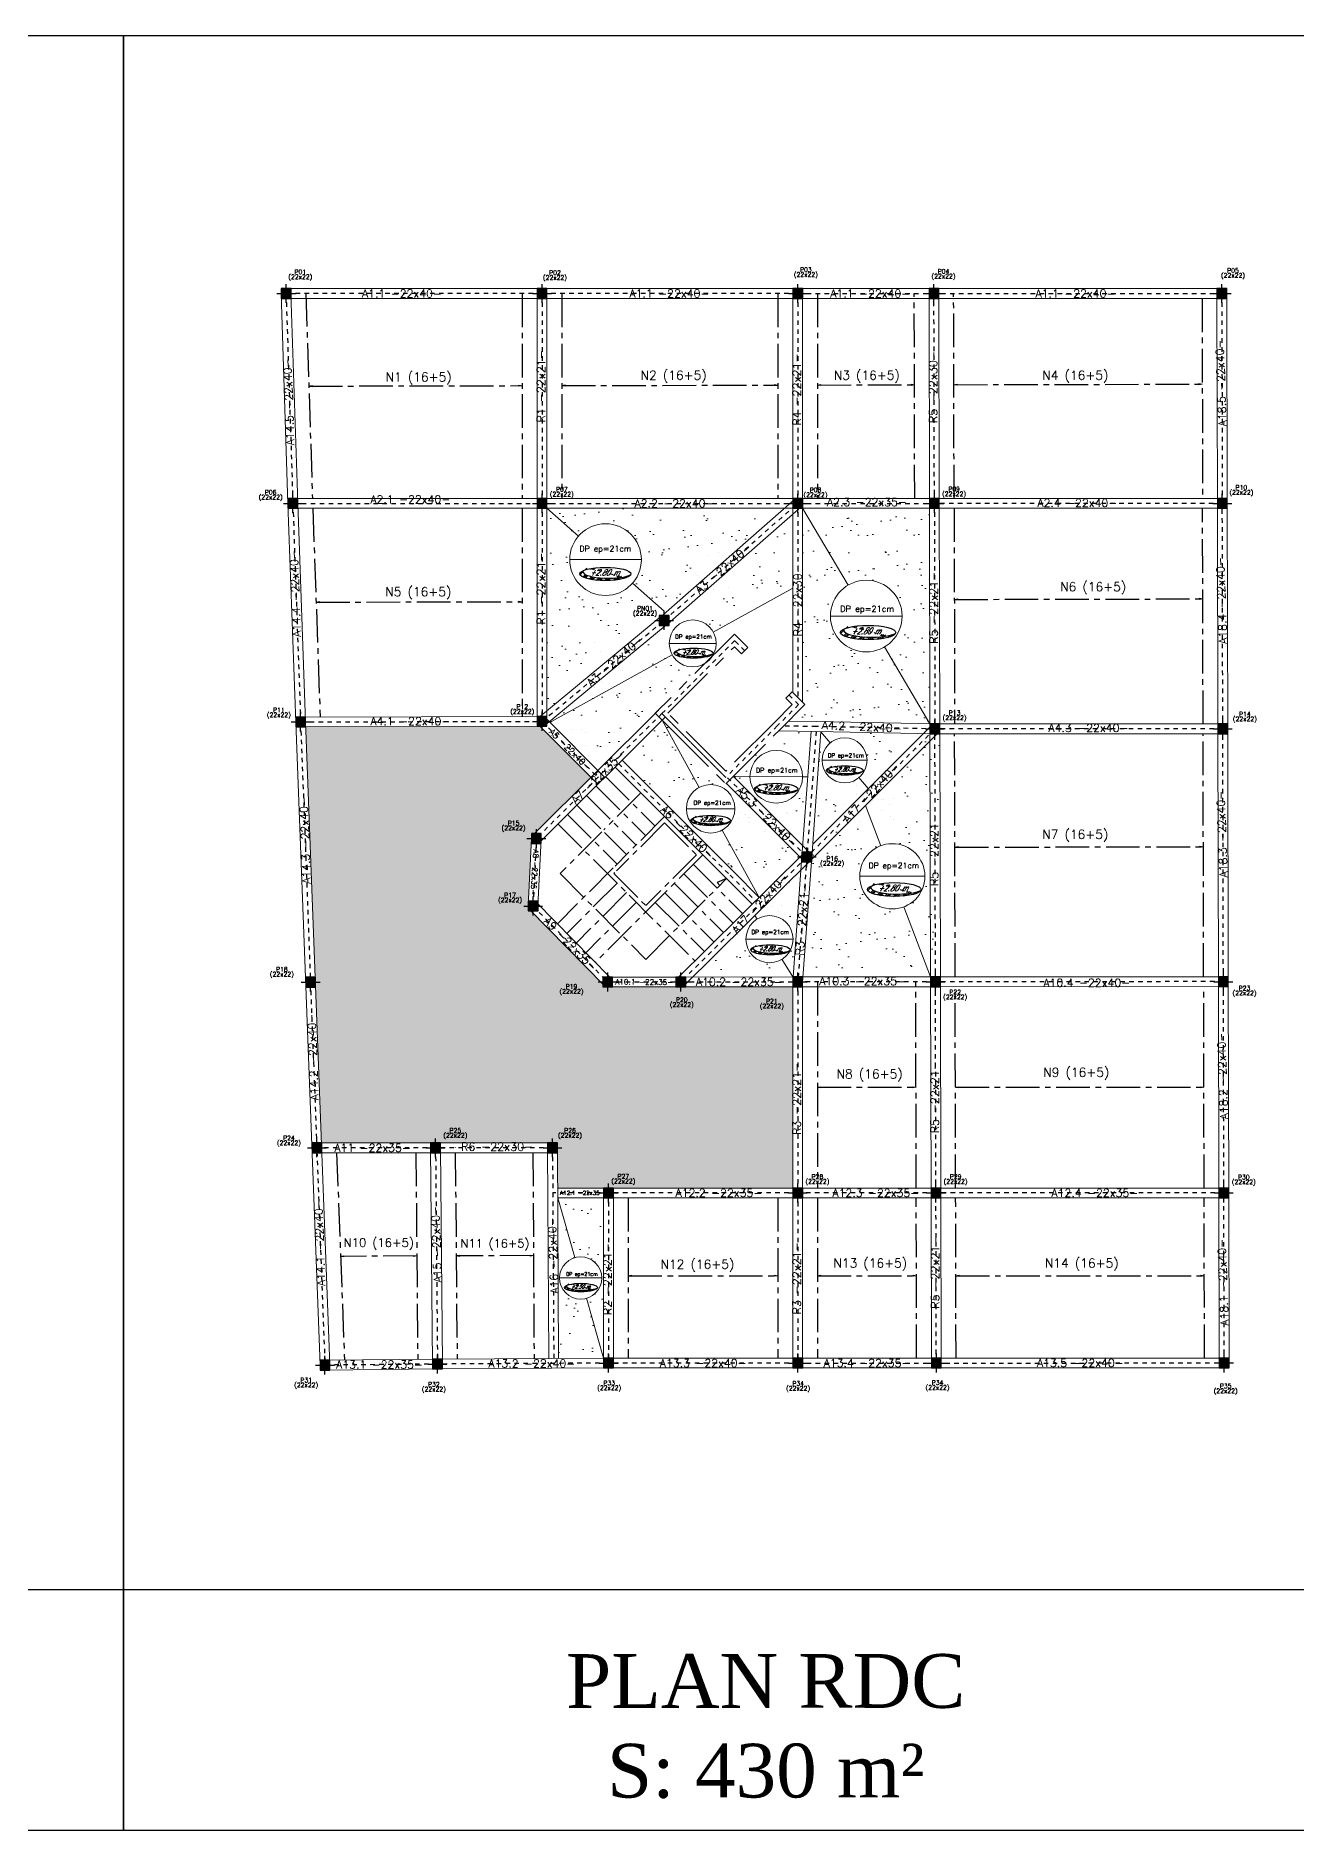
# Model space of a CAD drawing. Header units: millimetres. Extents: x 2068 to 2249, y 1667 to 1707.
# Drawn here: x 2096.55 to 2124.68, y 1667.4 to 1707.44 of the extents above; entities that cross this region are included whole.
import ezdxf
from ezdxf.enums import TextEntityAlignment as Align

# ---------------------------------------------------------------- set-up
doc = ezdxf.new("R2010")
doc.units = ezdxf.units.MM
for name, pattern in [('CENTER', [2, 1.25, -0.25, 0.25, -0.25]), ('CENTER2', [1.125, 0.75, -0.125, 0.125, -0.125]), ('CONTINU', [0])]:
    doc.linetypes.add(name, pattern=pattern)
for name, color, linetype in [('AXE', 1, 'CENTER'), ('Dalle Nervuree', 120, 'CONTINU'), ('Escalierr', 30, 'Continuous'), ('Poteaux', 7, 'Continuous'), ('texte poteau', 7, 'Continuous'), ('texte poutre', 7, 'Continuous'), ('Voiles', 6, 'CENTER')]:
    doc.layers.add(name, color=color, linetype=linetype)
for name, color, linetype, lineweight in [('dalle pleine', 170, 'Continuous', 20), ('Poutre', 50, 'Continuous', 20), ('Raidesseur', 3, 'Continuous', 20)]:
    doc.layers.add(name, color=color, linetype=linetype, lineweight=lineweight)
doc.styles.add('ROMANS', font='romans.shx', dxfattribs={"width": 0.65})
doc.styles.get("Standard").update_dxf_attribs({"font": 'arial.ttf'})
doc.styles.add('STYLE2', font='romanc.shx')
pattern_1 = [(37.5, (2063.4201, 1706.33234), (-0.0251973, 0.7707295), [0, -0.608, 0, -0.68, 0, -0.65]), (7.5, (2063.4201, 1706.3323), (0.70791, 1.128858), [0, -0.328, 0, -0.548, 0, -0.21]), (327.5, (2062.9281, 1706.33234), (1.245657, 0.0022636), [0, -0.2, 0, -0.72, 0, -0.94]), (317.5, (2062.9281, 1706.3323), (1.20245, 0.35107), [0, -0.1, 0, -0.472, 0, -0.54])]

# ---------------------------------------------------------------- blocks, each defined once
blk = doc.blocks.new('22x22')
at = {"layer": 'AXE', "linetype": 'Continuous', "true_color": 0x293189}
h = blk.add_hatch(color=177, dxfattribs=at)
h.dxf.hatch_style = 1
h.paths.add_polyline_path([(3053.938, 1761.828), (3053.828, 1761.828), (3053.828, 1761.718), (3053.938, 1761.718)])
h.paths.add_polyline_path([(3053.828, 1761.828), (3053.718, 1761.828), (3053.718, 1761.718), (3053.728, 1761.718), (3053.828, 1761.718), (3053.828, 1761.718)])
h.paths.add_polyline_path([(3053.828, 1761.718), (3053.728, 1761.718), (3053.718, 1761.718), (3053.718, 1761.608), (3053.828, 1761.608), (3053.828, 1761.618)])
h.paths.add_polyline_path([(3053.938, 1761.718), (3053.828, 1761.718), (3053.828, 1761.718), (3053.828, 1761.618), (3053.828, 1761.608), (3053.938, 1761.608)])
at = {"layer": 'Poteaux', "linetype": 'Continuous'}
for p, q in [((3053.618, 1761.718), (3053.728, 1761.718)), ((3053.728, 1761.718), (3053.828, 1761.718)), ((3053.828, 1761.828), (3053.828, 1761.928)), ((3053.828, 1761.718), (3053.828, 1761.828)), ((3053.828, 1761.718), (3053.938, 1761.718)), ((3053.828, 1761.618), (3053.828, 1761.718)), ((3053.828, 1761.508), (3053.828, 1761.618)), ((3053.938, 1761.718), (3054.038, 1761.718))]:
    blk.add_line(p, q, dxfattribs=at)
at = {"layer": 'Poteaux'}
blk.add_lwpolyline([(3053.938, 1761.608), (3053.938, 1761.828), (3053.718, 1761.828), (3053.718, 1761.608), (3053.938, 1761.608)], close=True, dxfattribs=at)
blk = doc.blocks.new('_ClosedBlank')
at = {"color": 0, "linetype": 'ByBlock', "lineweight": -2}
for p, q in [((-1, 0.17), (0, 0)), ((-1, 0.17), (-1, -0.17)), ((0, 0), (-1, -0.17))]:
    blk.add_line(p, q, dxfattribs=at)

msp = doc.modelspace()

# ---------------------------------------------------------------- hatches: boundary and pattern name
at = {"layer": 'dalle pleine', "linetype": 'Continuous'}
h = msp.add_hatch(dxfattribs=at)
h.set_pattern_fill('AR-SAND', scale=0.4)
h.set_pattern_definition(pattern_1)
h.paths.add_polyline_path([(2113.26, 1696.897), (2107.955, 1696.897), (2108.661, 1696.278, -0.692128), (2110.062, 1695.751, -0.181944), (2109.864, 1695.223), (2110.57, 1694.604), (2110.57, 1694.54)])
h.paths.add_polyline_path([(2110.46, 1694.446), (2110.46, 1694.504), (2110.528, 1694.504), (2110.57, 1694.54), (2110.57, 1694.604), (2109.864, 1695.223, -0.692128), (2108.462, 1695.751, -0.181944), (2108.661, 1696.278), (2107.955, 1696.897), (2107.955, 1692.375)])
h = msp.add_hatch(dxfattribs=at)
h.set_pattern_fill('AR-SAND', scale=0.4)
h.set_pattern_definition(pattern_1)
h.paths.add_polyline_path([(2110.68, 1694.344), (2110.68, 1694.284), (2110.609, 1694.284), (2108.018, 1692.142), (2108.055, 1692.142), (2110.749, 1693.628, -0.126718), (2110.683, 1693.881, -0.775068), (2111.667, 1694.134), (2113.442, 1695.114), (2113.442, 1696.764)])
h.paths.add_polyline_path([(2108.858, 1692.77), (2110.255, 1693.995), (2110.079, 1694.196), (2108.681, 1692.972)], flags=24)
h = msp.add_hatch(dxfattribs=at)
h.set_pattern_fill('AR-SAND', scale=0.4)
h.set_pattern_definition(pattern_1)
h.paths.add_polyline_path([(2113.662, 1696.897), (2114.676, 1695.18, -0.580692), (2115.883, 1694.492, -0.265269), (2115.49, 1693.803), (2116.504, 1692.086), (2116.494, 1696.897), (2116.493, 1696.897)])
h.paths.add_polyline_path([(2114.283, 1694.492, -0.265269), (2114.676, 1695.18), (2113.662, 1696.897), (2113.662, 1692.569), (2113.713, 1692.517), (2113.343, 1692.146), (2113.971, 1692.135), (2116.504, 1692.086), (2115.49, 1693.803, -0.580692)])
h.paths.add_polyline_path([(2116.723, 1693.733), (2116.723, 1695.619), (2116.449, 1695.619), (2116.449, 1693.733)], flags=9)
h = msp.add_hatch(dxfattribs=at)
h.set_pattern_fill('AR-SAND', scale=0.4)
h.set_pattern_definition(pattern_1)
h.paths.add_polyline_path([(2111.487, 1693.437, -0.431149), (2110.749, 1693.628), (2108.055, 1692.142), (2108.018, 1692.142), (2108.008, 1692.134), (2109.089, 1691.048), (2110.371, 1692.324), (2110.372, 1692.323)])
h = msp.add_hatch(color=7, dxfattribs=at)
h.dxf.hatch_style = 1
h.paths.add_polyline_path([(2113.442, 1686.217), (2111.052, 1686.216), (2111.052, 1686.216), (2110.832, 1686.216), (2109.42, 1686.215), (2109.42, 1686.215), (2109.2, 1686.215), (2109.2, 1686.28), (2107.598, 1687.91), (2107.534, 1687.91), (2107.534, 1688.019), (2107.534, 1688.019), (2107.534, 1688.023), (2107.534, 1688.13), (2107.539, 1688.13), (2107.608, 1689.529), (2107.608, 1689.636), (2107.672, 1689.636), (2108.933, 1690.892), (2107.8, 1692.031), (2102.57, 1692.02), (2102.782, 1686.431), (2102.789, 1686.431), (2102.789, 1686.24), (2102.921, 1682.735), (2102.93, 1682.735), (2105.357, 1682.735), (2105.577, 1682.735), (2107.969, 1682.735), (2108.189, 1682.735), (2108.189, 1682.625), (2108.194, 1681.727), (2113.442, 1681.727)])
h.paths.add_polyline_path([(2109.349, 1681.763), (2109.971, 1681.763), (2109.971, 1682.074), (2109.349, 1682.074)], flags=24)
h.paths.add_polyline_path([(2108.159, 1682.784), (2108.78, 1682.784), (2108.78, 1683.095), (2108.159, 1683.095)], flags=24)
h.paths.add_polyline_path([(2105.599, 1682.784), (2106.221, 1682.784), (2106.221, 1683.095), (2105.599, 1683.095)], flags=24)
h.paths.add_polyline_path([(2112.663, 1685.671), (2113.285, 1685.671), (2113.285, 1685.982), (2112.663, 1685.982)], flags=24)
h.paths.add_polyline_path([(2110.653, 1685.702), (2111.275, 1685.702), (2111.275, 1686.013), (2110.653, 1686.013)], flags=24)
h.paths.add_polyline_path([(2108.192, 1685.998), (2108.813, 1685.998), (2108.813, 1686.309), (2108.192, 1686.309)], flags=24)
h.paths.add_polyline_path([(2106.821, 1688.037), (2107.442, 1688.037), (2107.442, 1688.348), (2106.821, 1688.348)], flags=24)
h.paths.add_polyline_path([(2106.899, 1689.643), (2107.52, 1689.643), (2107.52, 1689.954), (2106.899, 1689.954)], flags=24)
h.paths.add_polyline_path([(2105.887, 1682.512), (2107.799, 1682.514), (2107.799, 1682.788), (2105.886, 1682.787)], flags=25)
h.paths.add_polyline_path([(2113.667, 1682.774), (2113.667, 1684.66), (2113.392, 1684.66), (2113.392, 1682.774)], flags=9)
h = msp.add_hatch(dxfattribs=at)
h.set_pattern_fill('AR-SAND', scale=0.4)
h.set_pattern_definition(pattern_1)
h.paths.add_polyline_path([(2110.527, 1692.169), (2109.632, 1691.278), (2110.206, 1690.702), (2110.736, 1690.172), (2111.589, 1689.319), (2112.12, 1688.788), (2112.69, 1688.213), (2111.868, 1689.717, -0.569671), (2111.067, 1690.191, -0.274152), (2111.349, 1690.666)])
h = msp.add_hatch(dxfattribs=at)
h.set_pattern_fill('AR-SAND', scale=0.4)
h.set_pattern_definition(pattern_1)
h.paths.add_polyline_path([(2111.956, 1690.76), (2111.946, 1690.75), (2110.68, 1692.015), (2110.527, 1692.169), (2111.349, 1690.666, -0.569671), (2112.149, 1690.191, -0.274152), (2111.868, 1689.717), (2112.69, 1688.213), (2113.6, 1689.116)])
h = msp.add_hatch(dxfattribs=at)
h.set_pattern_fill('AR-SAND', scale=0.4)
h.set_pattern_definition(pattern_1)
h.paths.add_polyline_path([(2113.851, 1691.917), (2113.127, 1691.93), (2112.112, 1690.916), (2112.485, 1690.912, -1), (2113.662, 1690.901), (2113.776, 1690.9)])
h.paths.add_polyline_path([(2113.776, 1690.9), (2113.662, 1690.901, -1), (2112.485, 1690.912), (2112.112, 1690.916), (2113.664, 1689.364)])
h.paths.add_polyline_path([(2113.808, 1688.391), (2113.95, 1690.298), (2113.676, 1690.318), (2113.535, 1688.411)], flags=9)
h = msp.add_hatch(dxfattribs=at)
h.set_pattern_fill('AR-SAND', scale=0.4)
h.set_pattern_definition(pattern_1)
h.paths.add_polyline_path([(2116.725, 1691.864), (2116.505, 1691.864), (2113.875, 1689.235), (2113.866, 1689.112), (2113.866, 1689.006), (2113.858, 1689.006), (2113.67, 1686.437), (2116.517, 1686.439), (2115.922, 1688.004, -0.525051), (2114.936, 1688.684, -1), (2116.391, 1688.684, -0.311431), (2115.922, 1688.004), (2116.517, 1686.439), (2116.627, 1686.439), (2116.737, 1686.439)])
h.paths.add_polyline_path([(2116.736, 1688.328), (2116.736, 1690.214), (2116.461, 1690.214), (2116.461, 1688.328)], flags=25)
h = msp.add_hatch(dxfattribs=at)
h.set_pattern_fill('AR-SAND', scale=0.4)
h.set_pattern_definition(pattern_1)
h.paths.add_polyline_path([(2116.354, 1691.869), (2114.071, 1691.913), (2114.071, 1691.907), (2114.276, 1691.66, -0.63569), (2115.101, 1691.273, -0.222726), (2114.92, 1690.887), (2115.125, 1690.64)])
h.paths.add_polyline_path([(2115.125, 1690.64), (2114.92, 1690.887, -0.63569), (2114.095, 1691.273, -0.222726), (2114.276, 1691.66), (2114.071, 1691.907), (2113.887, 1689.403)])
h = msp.add_hatch(dxfattribs=at)
h.set_pattern_fill('AR-SAND', scale=0.4)
h.set_pattern_definition(pattern_1)
h.paths.add_polyline_path([(2113.625, 1688.831), (2112.596, 1687.811), (2112.646, 1687.728, -0.586883), (2113.449, 1687.28, -0.260332), (2113.199, 1686.832), (2113.442, 1686.437), (2113.45, 1686.437)])
h.paths.add_polyline_path([(2112.396, 1687.28, -0.260332), (2112.646, 1687.728), (2112.596, 1687.811), (2111.21, 1686.436), (2113.442, 1686.437), (2113.442, 1686.437), (2113.199, 1686.832, -0.586883)])
h.paths.add_polyline_path([(2113.808, 1688.391), (2113.95, 1690.298), (2113.676, 1690.318), (2113.535, 1688.411)], flags=9)
h = msp.add_hatch(dxfattribs=at)
h.set_pattern_fill('AR-SAND', scale=0.4)
h.set_pattern_definition(pattern_1)
h.paths.add_polyline_path([(2114.936, 1688.684, -0.311431), (2115.405, 1689.365), (2115.062, 1690.267), (2113.866, 1689.07), (2113.866, 1689.006), (2113.858, 1689.006), (2113.67, 1686.437), (2116.517, 1686.439), (2115.922, 1688.004, -0.525051)])
h = msp.add_hatch(dxfattribs=at)
h.set_pattern_fill('AR-SAND', scale=0.4)
h.set_pattern_definition(pattern_1)
h.paths.add_polyline_path([(2109.219, 1681.507), (2109.219, 1681.507), (2108.196, 1681.507), (2108.578, 1680.173, -0.498457), (2109.18, 1679.719, -0.334706), (2108.838, 1679.265), (2109.22, 1677.931)], flags=17)
h.paths.add_polyline_path([(2108.838, 1679.265, -0.498457), (2108.236, 1679.719, -0.334706), (2108.578, 1680.173), (2108.196, 1681.507), (2108.216, 1677.924), (2109.22, 1677.93), (2109.22, 1677.931)])
h.paths.add_polyline_path([(2109.444, 1678.737), (2109.444, 1680.649), (2109.17, 1680.649), (2109.17, 1678.737)], flags=9)
at = {"layer": 'texte poutre'}
h = msp.add_hatch(dxfattribs=at)
h.set_pattern_fill('GOST_GROUND', color=256, scale=0.013389, style=0)
h.set_pattern_definition([(45, (36544.68599, -4254.084), (0.1893555743, -1e-17), [0.2677892213]), (45, (36544.72616, -4254.084), (0.1893555743, -1e-17), [0.2677892213]), (45, (36544.76633, -4254.084), (0.1893555743, -1e-17), [0.2677892213])])
edge = h.paths.add_edge_path()
edge.add_ellipse((2109.327, 1695.483), major_axis=(0.571, 0), ratio=0.257456, start_angle=171.1582, end_angle=330.0477, ccw=False)
edge.add_ellipse((2109.258, 1695.432), major_axis=(0.571, 0), ratio=0.257456, start_angle=150.0477, end_angle=351.1582)
h = msp.add_hatch(dxfattribs=at)
h.set_pattern_fill('GOST_GROUND', color=256, scale=0.014519, style=0)
h.set_pattern_definition([(45, (39455.46817, -4757.2826), (0.20532930636, -1e-17), [0.2903794898]), (45, (39455.51173, -4757.2826), (0.20532930636, -1e-17), [0.2903794898]), (45, (39455.55528, -4757.2826), (0.20532930636, -1e-17), [0.2903794898])])
edge = h.paths.add_edge_path()
edge.add_ellipse((2115.198, 1694.18), major_axis=(0.62, 0), ratio=0.257456, start_angle=171.1582, end_angle=330.0477, ccw=False)
edge.add_ellipse((2115.123, 1694.125), major_axis=(0.62, 0), ratio=0.257456, start_angle=150.0477, end_angle=351.1582)
h = msp.add_hatch(dxfattribs=at)
h.set_pattern_fill('GOST_GROUND', color=256, scale=0.010182, style=0)
h.set_pattern_definition([(45, (28296.66764, -2830.47514), (0.1439900482, -9e-18), [0.203632679]), (45, (28296.69818, -2830.47514), (0.1439900482, -9e-18), [0.203632679]), (45, (28296.72873, -2830.47514), (0.1439900482, -9e-18), [0.203632679])])
edge = h.paths.add_edge_path()
edge.add_ellipse((2111.281, 1693.703), major_axis=(0.435, 0), ratio=0.257456, start_angle=171.1582, end_angle=330.0477, ccw=False)
edge.add_ellipse((2111.228, 1693.664), major_axis=(0.435, 0), ratio=0.257456, start_angle=150.0477, end_angle=351.1582)
h = msp.add_hatch(dxfattribs=at)
h.set_pattern_fill('GOST_GROUND', color=256, scale=0.009597, style=0)
h.set_pattern_definition([(45, (26797.38199, -2573.47299), (0.13572713436, -9e-18), [0.1919471542]), (45, (26797.41079, -2573.47299), (0.13572713436, -9e-18), [0.1919471542]), (45, (26797.43958, -2573.47299), (0.13572713436, -9e-18), [0.1919471542])])
edge = h.paths.add_edge_path()
edge.add_ellipse((2114.652, 1691.084), major_axis=(0.41, 0), ratio=0.257456, start_angle=171.1582, end_angle=330.0477, ccw=False)
edge.add_ellipse((2114.602, 1691.047), major_axis=(0.41, 0), ratio=0.257456, start_angle=150.0477, end_angle=351.1582)
h = msp.add_hatch(dxfattribs=at)
h.set_pattern_fill('GOST_GROUND', color=256, scale=0.011383, style=0)
h.set_pattern_definition([(45, (31389.50212, -3367.54459), (0.1609869811, -1e-17), [0.227669972]), (45, (31389.53627, -3367.54459), (0.1609869811, -1e-17), [0.227669972]), (45, (31389.57042, -3367.54459), (0.1609869811, -1e-17), [0.227669972])])
edge = h.paths.add_edge_path()
edge.add_ellipse((2113.129, 1690.679), major_axis=(0.486, 0), ratio=0.257456, start_angle=171.1582, end_angle=330.0477, ccw=False)
edge.add_ellipse((2113.07, 1690.635), major_axis=(0.486, 0), ratio=0.257456, start_angle=150.0477, end_angle=351.1582)
h = msp.add_hatch(dxfattribs=at)
h.set_pattern_fill('GOST_GROUND', color=256, scale=0.010386, style=0)
h.set_pattern_definition([(45, (28823.07465, -2925.09363), (0.14688258585, -9e-18), [0.207723345]), (45, (28823.10581, -2925.09363), (0.14688258585, -9e-18), [0.207723345]), (45, (28823.13697, -2925.09363), (0.14688258585, -9e-18), [0.207723345])])
edge = h.paths.add_edge_path()
edge.add_ellipse((2111.664, 1689.968), major_axis=(0.443, 0), ratio=0.257456, start_angle=171.1582, end_angle=330.0477, ccw=False)
edge.add_ellipse((2111.61, 1689.929), major_axis=(0.443, 0), ratio=0.257456, start_angle=150.0477, end_angle=351.1582)
h = msp.add_hatch(dxfattribs=at)
h.set_pattern_fill('GOST_GROUND', color=256, scale=0.014053, style=0)
h.set_pattern_definition([(45, (38257.89004, -4556.00934), (0.19874077665, -1e-17), [0.2810619017]), (45, (38257.9322, -4556.00934), (0.19874077665, -1e-17), [0.2810619017]), (45, (38257.97436, -4556.00934), (0.19874077665, -1e-17), [0.2810619017])])
edge = h.paths.add_edge_path()
edge.add_ellipse((2115.781, 1688.441), major_axis=(0.6, 0), ratio=0.257456, start_angle=171.1582, end_angle=330.0477, ccw=False)
edge.add_ellipse((2115.708, 1688.388), major_axis=(0.6, 0), ratio=0.257456, start_angle=150.0477, end_angle=351.1582)
h = msp.add_hatch(dxfattribs=at)
h.set_pattern_fill('GOST_GROUND', color=256, scale=0.010281, style=0)
h.set_pattern_definition([(45, (28553.48178, -2881.17087), (0.14539280357, -9e-18), [0.2056164747]), (45, (28553.51262, -2881.17087), (0.14539280357, -9e-18), [0.2056164747]), (45, (28553.54346, -2881.17087), (0.14539280357, -9e-18), [0.2056164747])])
edge = h.paths.add_edge_path()
edge.add_ellipse((2112.996, 1687.082), major_axis=(0.439, 0), ratio=0.257456, start_angle=171.1582, end_angle=330.0477, ccw=False)
edge.add_ellipse((2112.943, 1687.043), major_axis=(0.439, 0), ratio=0.257456, start_angle=150.0477, end_angle=351.1582)
h = msp.add_hatch(dxfattribs=at)
h.set_pattern_fill('GOST_GROUND', color=256, scale=0.008594, style=0)
h.set_pattern_definition([(45, (24210.52623, -2139.09253), (0.12153476177, -8e-18), [0.1718761084]), (45, (24210.55201, -2139.09253), (0.12153476177, -8e-18), [0.1718761084]), (45, (24210.57779, -2139.09253), (0.12153476177, -8e-18), [0.1718761084])])
edge = h.paths.add_edge_path()
edge.add_ellipse((2108.758, 1679.539), major_axis=(0.367, 0), ratio=0.257456, start_angle=171.1582, end_angle=330.0477, ccw=False)
edge.add_ellipse((2108.713, 1679.506), major_axis=(0.367, 0), ratio=0.257456, start_angle=150.0477, end_angle=351.1582)

# ---------------------------------------------------------------- linework, layer by layer
for p, q in [((2098.505, 1707.44), (2068.414, 1707.44)), ((2098.505, 1667.396), (2098.505, 1707.44)), ((2128.595, 1707.44), (2098.505, 1707.44)), ((2098.505, 1707.44), (2098.505, 1667.396)), ((2068.414, 1672.769), (2098.505, 1672.769)), ((2098.505, 1672.769), (2128.595, 1672.769)), ((2068.414, 1667.396), (2098.505, 1667.396)), ((2098.505, 1667.396), (2128.595, 1667.396))]:
    msp.add_line(p, q)
at = {"layer": 'AXE', "linetype": 'CENTER2', "ltscale": 0.02}
for p, q in [((2107.845, 1701.691), (2102.131, 1701.691)), ((2102.131, 1701.691), (2102.283, 1697.007)), ((2113.552, 1701.691), (2107.845, 1701.691)), ((2107.845, 1701.691), (2107.845, 1697.007)), ((2113.552, 1701.691), (2113.552, 1697.007)), ((2113.552, 1701.691), (2123.019, 1701.691)), ((2116.603, 1697.007), (2116.593, 1701.691)), ((2123.019, 1701.691), (2123.03, 1697.007)), ((2102.283, 1697.007), (2107.845, 1697.007)), ((2102.283, 1697.007), (2102.283, 1697.007)), ((2102.283, 1697.007), (2102.456, 1692.129)), ((2107.845, 1697.007), (2113.552, 1697.007)), ((2107.845, 1697.007), (2107.845, 1697.007)), ((2107.845, 1697.007), (2107.845, 1692.142)), ((2110.57, 1694.394), (2113.552, 1697.007)), ((2113.552, 1697.007), (2116.603, 1697.007)), ((2113.552, 1697.007), (2113.552, 1697.007)), ((2113.552, 1697.007), (2113.552, 1692.679)), ((2123.03, 1697.007), (2116.603, 1697.007)), ((2116.603, 1697.007), (2116.615, 1691.974)), ((2123.041, 1691.974), (2123.03, 1697.007)), ((2107.845, 1692.142), (2110.57, 1694.394)), ((2110.52, 1692.317), (2112.146, 1693.943)), ((2112.37, 1693.719), (2112.146, 1693.943)), ((2113.572, 1692.517), (2113.36, 1692.729)), ((2110.52, 1692.317), (2107.718, 1689.527)), ((2110.52, 1692.317), (2111.946, 1690.891)), ((2113.572, 1692.517), (2113.096, 1692.041)), ((2102.456, 1692.129), (2107.845, 1692.142)), ((2102.456, 1692.129), (2102.456, 1692.129)), ((2102.456, 1692.129), (2102.999, 1677.775)), ((2107.845, 1692.142), (2107.845, 1692.142)), ((2107.845, 1692.142), (2109.089, 1690.892)), ((2113.096, 1692.041), (2111.963, 1690.909)), ((2113.969, 1692.025), (2113.235, 1692.038)), ((2116.615, 1691.974), (2113.756, 1689.116)), ((2113.961, 1691.915), (2113.756, 1689.116)), ((2116.615, 1691.974), (2113.969, 1692.025)), ((2116.627, 1686.329), (2116.615, 1691.974)), ((2123.041, 1691.974), (2116.615, 1691.974)), ((2116.615, 1691.974), (2116.615, 1691.974)), ((2123.054, 1686.333), (2123.041, 1691.974)), ((2109.089, 1690.892), (2109.089, 1690.892)), ((2113.756, 1689.116), (2111.963, 1690.909)), ((2107.718, 1689.527), (2107.644, 1688.02)), ((2113.756, 1689.116), (2110.942, 1686.326)), ((2113.756, 1689.116), (2113.552, 1686.327)), ((2113.756, 1689.116), (2113.756, 1689.116)), ((2107.644, 1688.02), (2109.31, 1686.325)), ((2109.31, 1686.325), (2110.942, 1686.326)), ((2109.31, 1686.325), (2109.31, 1686.325)), ((2110.942, 1686.326), (2113.552, 1686.327)), ((2110.942, 1686.326), (2110.942, 1686.326)), ((2116.627, 1686.329), (2113.552, 1686.327)), ((2113.552, 1686.327), (2113.552, 1681.617)), ((2113.552, 1686.327), (2113.552, 1686.327)), ((2123.054, 1686.333), (2116.627, 1686.329)), ((2116.638, 1681.617), (2116.627, 1686.329)), ((2116.627, 1686.329), (2116.627, 1686.329)), ((2123.064, 1681.617), (2123.054, 1686.333)), ((2108.079, 1682.625), (2102.816, 1682.625)), ((2105.468, 1682.625), (2105.511, 1677.798)), ((2108.079, 1682.625), (2108.107, 1677.813)), ((2113.552, 1681.617), (2108.085, 1681.617)), ((2109.329, 1681.617), (2109.33, 1677.82)), ((2116.638, 1681.617), (2113.552, 1681.617)), ((2113.552, 1681.617), (2113.552, 1677.821)), ((2113.552, 1681.617), (2113.552, 1681.617)), ((2116.646, 1677.821), (2116.638, 1681.617)), ((2123.064, 1681.617), (2116.638, 1681.617)), ((2116.638, 1681.617), (2116.638, 1681.617)), ((2123.073, 1677.822), (2123.064, 1681.617)), ((2105.511, 1677.798), (2102.999, 1677.775)), ((2109.33, 1677.82), (2105.511, 1677.798)), ((2113.552, 1677.82), (2109.33, 1677.82)), ((2113.552, 1677.821), (2116.646, 1677.821)), ((2113.552, 1677.821), (2113.552, 1677.821)), ((2116.646, 1677.821), (2123.073, 1677.822)), ((2116.646, 1677.821), (2116.646, 1677.821))]:
    msp.add_line(p, q, dxfattribs=at)
msp.add_lwpolyline([(2109.554, 1691.201), (2110.128, 1690.624), (2110.659, 1690.094), (2111.512, 1689.241), (2112.042, 1688.71), (2112.612, 1688.136)], dxfattribs=at)
at = {"layer": 'Dalle Nervuree', "linetype": 'CENTER2', "lineweight": 30}
for p, q in [((2102.571, 1701.706), (2102.72, 1697.117)), ((2107.405, 1701.691), (2107.405, 1697.117)), ((2108.285, 1701.691), (2108.285, 1697.117)), ((2113.112, 1701.691), (2113.112, 1697.117)), ((2113.992, 1701.691), (2113.992, 1697.117)), ((2116.163, 1697.117), (2116.153, 1701.69)), ((2117.043, 1697.117), (2117.033, 1701.692)), ((2122.579, 1701.581), (2122.59, 1697.116)), ((2102.638, 1699.624), (2107.405, 1699.634)), ((2108.285, 1699.636), (2113.112, 1699.647)), ((2113.992, 1699.648), (2116.157, 1699.653)), ((2117.037, 1699.655), (2122.584, 1699.667)), ((2102.727, 1696.897), (2102.892, 1692.24)), ((2107.405, 1696.897), (2107.405, 1692.251)), ((2116.163, 1697.006), (2116.163, 1697.007)), ((2117.044, 1696.897), (2117.054, 1692.084)), ((2122.601, 1692.084), (2122.59, 1696.897)), ((2102.801, 1694.802), (2107.405, 1694.812)), ((2117.048, 1694.863), (2122.595, 1694.875)), ((2117.067, 1686.439), (2117.055, 1691.864)), ((2122.614, 1686.442), (2122.601, 1691.864)), ((2117.06, 1689.333), (2122.607, 1689.345)), ((2113.992, 1686.327), (2113.992, 1681.727)), ((2116.198, 1681.727), (2116.187, 1686.328)), ((2117.067, 1686.329), (2117.067, 1686.33)), ((2117.078, 1681.727), (2117.067, 1686.219)), ((2122.624, 1681.727), (2122.614, 1686.222)), ((2113.992, 1683.974), (2116.193, 1683.974)), ((2117.073, 1683.974), (2122.619, 1683.975)), ((2103.26, 1682.515), (2103.435, 1677.889)), ((2105.029, 1682.515), (2105.07, 1677.904)), ((2105.908, 1682.629), (2105.908, 1682.625)), ((2105.909, 1682.515), (2105.95, 1677.911)), ((2107.64, 1682.515), (2107.667, 1677.921)), ((2109.769, 1681.507), (2109.77, 1677.93)), ((2113.112, 1681.507), (2113.112, 1677.93)), ((2113.992, 1681.507), (2113.992, 1677.931)), ((2116.206, 1677.931), (2116.198, 1681.507)), ((2117.078, 1681.617), (2117.078, 1681.618)), ((2117.086, 1677.931), (2117.078, 1681.507)), ((2122.633, 1677.932), (2122.625, 1681.507)), ((2105.049, 1680.21), (2103.348, 1680.202)), ((2107.653, 1680.218), (2105.929, 1680.213)), ((2109.769, 1679.768), (2113.112, 1679.769)), ((2113.992, 1679.769), (2116.202, 1679.769)), ((2117.082, 1679.769), (2122.629, 1679.77))]:
    msp.add_line(p, q, dxfattribs=at)
at = {"layer": 'dalle pleine', "linetype": 'Continuous'}
for p, q in [((2107.955, 1696.897), (2108.661, 1696.278)), ((2113.662, 1696.897), (2114.676, 1695.18)), ((2108.462, 1695.751), (2110.062, 1695.751)), ((2109.864, 1695.223), (2110.57, 1694.604)), ((2111.667, 1694.134), (2113.442, 1695.114)), ((2114.283, 1694.492), (2115.883, 1694.492)), ((2110.683, 1693.881), (2111.732, 1693.881)), ((2108.055, 1692.142), (2110.749, 1693.628)), ((2115.49, 1693.803), (2116.504, 1692.086)), ((2110.527, 1692.169), (2111.349, 1690.666)), ((2114.071, 1691.907), (2114.276, 1691.66)), ((2114.095, 1691.273), (2115.101, 1691.273)), ((2112.112, 1690.916), (2112.485, 1690.912)), ((2112.485, 1690.912), (2113.662, 1690.901)), ((2113.662, 1690.901), (2113.776, 1690.9)), ((2114.92, 1690.887), (2115.125, 1690.64)), ((2115.405, 1689.365), (2115.062, 1690.267)), ((2111.067, 1690.191), (2112.149, 1690.191)), ((2111.868, 1689.717), (2112.69, 1688.213)), ((2114.936, 1688.684), (2116.391, 1688.684)), ((2116.517, 1686.439), (2115.922, 1688.004)), ((2112.646, 1687.728), (2112.596, 1687.811)), ((2112.396, 1687.28), (2113.449, 1687.28)), ((2113.442, 1686.437), (2113.199, 1686.832)), ((2108.196, 1681.507), (2108.578, 1680.173)), ((2108.236, 1679.719), (2109.18, 1679.719)), ((2108.838, 1679.265), (2109.22, 1677.931))]:
    msp.add_line(p, q, dxfattribs=at)
for centre, radius in [((2109.262, 1695.751), 0.8), ((2115.083, 1694.492), 0.8), ((2111.208, 1693.881), 0.524), ((2113.074, 1690.906), 0.588), ((2114.598, 1691.273), 0.503), ((2111.608, 1690.191), 0.541), ((2115.664, 1688.684), 0.728), ((2112.923, 1687.28), 0.527), ((2108.708, 1679.719), 0.472)]:
    msp.add_circle(centre, radius, dxfattribs=at)
at = {"layer": 'Escalierr', "linetype": 'CENTER2', "lineweight": 30}
for p, q in [((2109.05, 1690.698), (2110.157, 1689.592)), ((2109.263, 1690.91), (2110.369, 1689.804)), ((2108.625, 1690.275), (2109.165, 1689.735)), ((2108.838, 1690.487), (2109.944, 1689.38)), ((2108.2, 1689.852), (2111.258, 1686.794)), ((2108.412, 1690.063), (2109.52, 1688.955)), ((2110.581, 1690.016), (2109.475, 1688.91)), ((2110.581, 1689.875), (2109.509, 1688.803)), ((2110.581, 1689.875), (2111.292, 1689.163)), ((2109.241, 1689.659), (2109.732, 1689.168)), ((2111.434, 1689.163), (2109.034, 1686.763)), ((2111.292, 1689.163), (2110.161, 1688.032)), ((2109.435, 1688.871), (2108.188, 1687.623)), ((2109.469, 1688.763), (2109.449, 1688.743)), ((2109.449, 1688.743), (2110.161, 1688.032)), ((2111.01, 1688.739), (2112.11, 1687.638)), ((2111.222, 1688.951), (2112.323, 1687.85)), ((2109.52, 1688.531), (2108.398, 1687.409)), ((2109.732, 1688.319), (2108.609, 1687.195)), ((2110.585, 1688.315), (2111.684, 1687.216)), ((2110.797, 1688.527), (2111.897, 1687.427)), ((2109.949, 1688.102), (2108.823, 1686.977)), ((2110.373, 1688.102), (2111.471, 1687.005))]:
    msp.add_line(p, q, dxfattribs=at)
for points in [[(2110.051, 1690.546), (2109.222, 1689.718)], [(2109.182, 1689.678), (2108.247, 1688.743), (2110.161, 1686.83), (2111.964, 1688.633), (2111.751, 1688.545), (2111.814, 1688.482)]]:
    msp.add_lwpolyline(points, dxfattribs=at)
at = {"layer": 'Poutre', "linetype": 'Continuous'}
for p, q in [((2102.021, 1701.688), (2102.173, 1697.003)), ((2102.241, 1701.801), (2122.909, 1701.801)), ((2102.241, 1701.695), (2102.393, 1697.011)), ((2102.241, 1701.581), (2122.909, 1701.581)), ((2122.909, 1701.581), (2122.92, 1697.117)), ((2123.129, 1701.581), (2123.14, 1697.117)), ((2102.283, 1697.117), (2107.845, 1697.117)), ((2107.845, 1697.117), (2113.552, 1697.117)), ((2110.497, 1694.477), (2113.48, 1697.09)), ((2113.552, 1697.117), (2116.603, 1697.117)), ((2123.03, 1697.117), (2116.603, 1697.117)), ((2102.173, 1697.003), (2102.346, 1692.126)), ((2102.283, 1696.897), (2107.845, 1696.897)), ((2102.393, 1697.011), (2102.566, 1692.133)), ((2107.845, 1696.897), (2113.552, 1696.897)), ((2110.642, 1694.311), (2113.625, 1696.924)), ((2113.442, 1697.007), (2113.442, 1692.789)), ((2113.552, 1696.897), (2116.603, 1696.897)), ((2113.662, 1697.007), (2113.662, 1692.569)), ((2123.03, 1696.897), (2116.603, 1696.897)), ((2122.931, 1691.974), (2122.92, 1697.007)), ((2123.151, 1691.974), (2123.14, 1697.007)), ((2107.775, 1692.226), (2110.5, 1694.479)), ((2107.915, 1692.057), (2110.64, 1694.309)), ((2110.442, 1692.395), (2107.64, 1689.605)), ((2102.346, 1692.125), (2102.889, 1677.771)), ((2102.456, 1692.239), (2107.845, 1692.252)), ((2102.456, 1692.019), (2107.845, 1692.032)), ((2102.566, 1692.134), (2103.109, 1677.779)), ((2107.767, 1692.064), (2109.088, 1690.737)), ((2110.597, 1692.239), (2107.795, 1689.449)), ((2107.923, 1692.219), (2109.244, 1690.892)), ((2113.967, 1691.915), (2113.127, 1691.93)), ((2113.971, 1692.135), (2113.343, 1692.146)), ((2116.692, 1691.896), (2113.834, 1689.038)), ((2116.537, 1692.052), (2113.887, 1689.403)), ((2116.612, 1691.864), (2113.967, 1691.915)), ((2116.617, 1692.084), (2113.971, 1692.135)), ((2123.041, 1692.084), (2116.615, 1692.084)), ((2123.041, 1691.864), (2116.615, 1691.864)), ((2122.944, 1686.332), (2122.931, 1691.974)), ((2123.164, 1686.333), (2123.151, 1691.974)), ((2113.678, 1689.038), (2111.956, 1690.76)), ((2113.834, 1689.194), (2112.112, 1690.916)), ((2107.608, 1689.532), (2107.534, 1688.025)), ((2107.828, 1689.521), (2107.754, 1688.015)), ((2113.679, 1689.194), (2110.865, 1686.404)), ((2113.711, 1689.226), (2113.678, 1689.194)), ((2113.834, 1689.038), (2111.02, 1686.248)), ((2107.566, 1687.943), (2109.231, 1686.248)), ((2107.723, 1688.097), (2109.356, 1686.435)), ((2109.31, 1686.435), (2110.942, 1686.436)), ((2110.942, 1686.436), (2113.552, 1686.437)), ((2116.627, 1686.439), (2113.552, 1686.437)), ((2123.054, 1686.443), (2116.627, 1686.439)), ((2122.954, 1681.617), (2122.944, 1686.332)), ((2123.174, 1681.617), (2123.164, 1686.333)), ((2109.31, 1686.215), (2110.942, 1686.216)), ((2110.942, 1686.216), (2113.552, 1686.217)), ((2116.627, 1686.219), (2113.552, 1686.217)), ((2123.054, 1686.223), (2116.627, 1686.219)), ((2102.93, 1682.735), (2105.357, 1682.735)), ((2102.93, 1682.515), (2105.359, 1682.515)), ((2105.358, 1682.624), (2105.401, 1677.797)), ((2105.578, 1682.626), (2105.621, 1677.799)), ((2107.969, 1682.624), (2107.997, 1677.923)), ((2108.189, 1682.626), (2108.216, 1677.924)), ((2108.086, 1681.507), (2108.085, 1681.507)), ((2113.552, 1681.727), (2108.194, 1681.727)), ((2113.552, 1681.507), (2108.196, 1681.507)), ((2116.638, 1681.727), (2113.552, 1681.727)), ((2116.638, 1681.507), (2113.552, 1681.507)), ((2123.064, 1681.727), (2116.638, 1681.727)), ((2123.064, 1681.507), (2116.638, 1681.507)), ((2122.963, 1677.822), (2122.954, 1681.617)), ((2123.183, 1677.822), (2123.174, 1681.617)), ((2105.51, 1677.908), (2102.998, 1677.885)), ((2109.329, 1677.93), (2105.51, 1677.908)), ((2113.552, 1677.93), (2109.33, 1677.93)), ((2113.552, 1677.931), (2116.646, 1677.931)), ((2116.646, 1677.931), (2123.073, 1677.932)), ((2105.512, 1677.688), (2103, 1677.665)), ((2109.33, 1677.71), (2105.512, 1677.688)), ((2113.552, 1677.71), (2109.33, 1677.71)), ((2113.552, 1677.711), (2116.646, 1677.711)), ((2116.646, 1677.711), (2123.073, 1677.712))]:
    msp.add_line(p, q, dxfattribs=at)
for points in [[(2109.476, 1691.123), (2110.051, 1690.546), (2110.581, 1690.016), (2111.434, 1689.163), (2111.964, 1688.633), (2112.534, 1688.059)], [(2109.632, 1691.278), (2110.206, 1690.702), (2110.736, 1690.172), (2111.589, 1689.319), (2112.12, 1688.788), (2112.69, 1688.213)]]:
    msp.add_lwpolyline(points, dxfattribs=at)
at = {"layer": 'Raidesseur', "linetype": 'Continuous'}
for p, q in [((2107.735, 1701.691), (2107.735, 1697.007)), ((2107.955, 1701.691), (2107.955, 1697.007)), ((2113.442, 1701.691), (2113.442, 1697.007)), ((2113.662, 1701.691), (2113.662, 1697.007)), ((2116.493, 1697.007), (2116.483, 1701.691)), ((2116.713, 1697.007), (2116.703, 1701.692)), ((2107.735, 1697.007), (2107.735, 1692.142)), ((2107.955, 1697.007), (2107.955, 1692.142)), ((2116.493, 1697.007), (2116.505, 1691.974)), ((2116.713, 1697.007), (2116.725, 1691.974)), ((2113.851, 1691.923), (2113.646, 1689.124)), ((2114.071, 1691.907), (2113.866, 1689.108)), ((2116.517, 1686.329), (2116.505, 1691.974)), ((2116.737, 1686.329), (2116.725, 1691.974)), ((2113.646, 1689.124), (2113.442, 1686.335)), ((2113.866, 1689.108), (2113.662, 1686.319)), ((2113.442, 1686.327), (2113.442, 1681.617)), ((2113.662, 1686.327), (2113.662, 1681.617)), ((2116.528, 1681.617), (2116.517, 1686.329)), ((2116.748, 1681.617), (2116.737, 1686.329)), ((2105.577, 1682.735), (2107.969, 1682.735)), ((2105.577, 1682.515), (2107.97, 1682.515)), ((2109.219, 1681.617), (2109.22, 1677.82)), ((2109.439, 1681.617), (2109.44, 1677.82)), ((2113.442, 1681.617), (2113.442, 1677.821)), ((2113.662, 1681.617), (2113.662, 1677.821)), ((2116.536, 1677.821), (2116.528, 1681.617)), ((2116.756, 1677.821), (2116.748, 1681.617))]:
    msp.add_line(p, q, dxfattribs=at)
at = {"layer": 'texte poutre'}
for centre, major_axis in [((2109.258, 1695.432), (0.571, 0)), ((2115.123, 1694.125), (0.62, 0)), ((2111.228, 1693.664), (0.435, 0)), ((2114.602, 1691.047), (0.41, 0)), ((2113.07, 1690.635), (0.486, 0)), ((2111.61, 1689.929), (0.443, 0)), ((2115.708, 1688.388), (0.6, 0)), ((2112.943, 1687.043), (0.439, 0)), ((2108.713, 1679.506), (0.367, 0))]:
    msp.add_ellipse(centre, major_axis=major_axis, ratio=0.257456, dxfattribs=at)
for centre, major_axis in [((2109.327, 1695.483), (0.571, 0)), ((2115.198, 1694.18), (0.62, 0)), ((2111.281, 1693.703), (0.435, 0)), ((2114.652, 1691.084), (0.41, 0)), ((2113.129, 1690.679), (0.486, 0)), ((2111.664, 1689.968), (0.443, 0)), ((2115.781, 1688.441), (0.6, 0)), ((2112.996, 1687.082), (0.439, 0)), ((2108.758, 1679.539), (0.367, 0))]:
    msp.add_ellipse(centre, major_axis=major_axis, ratio=0.257456, start_param=2.987275, end_param=5.760419, dxfattribs=at)
at = {"layer": 'Voiles'}
for p, q in [((2112.14, 1694.091), (2110.372, 1692.323)), ((2112.069, 1694.02), (2112.069, 1694.02)), ((2112.441, 1693.79), (2112.14, 1694.091)), ((2110.655, 1692.323), (2112.14, 1693.808)), ((2112.14, 1693.808), (2112.299, 1693.649)), ((2112.299, 1693.649), (2112.441, 1693.79)), ((2112.441, 1693.79), (2112.299, 1693.649)), ((2112.441, 1693.79), (2112.441, 1693.79)), ((2112.441, 1693.79), (2112.441, 1693.79)), ((2113.431, 1692.8), (2113.289, 1692.659)), ((2113.289, 1692.659), (2113.431, 1692.517)), ((2113.713, 1692.517), (2113.431, 1692.8)), ((2110.372, 1692.323), (2110.68, 1692.015)), ((2111.946, 1691.032), (2110.655, 1692.323)), ((2113.431, 1692.517), (2113.025, 1692.112)), ((2113.167, 1691.971), (2113.713, 1692.517)), ((2110.443, 1692.252), (2110.443, 1692.252)), ((2110.68, 1692.015), (2111.946, 1690.75)), ((2113.025, 1692.112), (2111.946, 1691.032)), ((2111.946, 1690.75), (2113.167, 1691.971))]:
    msp.add_line(p, q, dxfattribs=at)
at = {"layer": 'Voiles', "linetype": 'CENTER2', "ltscale": 0.02}
msp.add_line((2111.946, 1690.891), (2110.52, 1692.317), dxfattribs=at)

# ---------------------------------------------------------------- block references
at = {"layer": 'AXE', "color": 7, "linetype": 'Continuous'}
for p in [(-951.696, -60.027), (-945.983, -60.026), (-940.275, -60.026), (-937.235, -60.027), (-930.808, -60.027), (-951.545, -64.711), (-945.983, -64.711), (-940.275, -64.711), (-937.225, -64.711), (-930.798, -64.711), (-943.258, -67.324), (-951.372, -69.589), (-945.983, -69.577), (-937.213, -69.744), (-930.786, -69.744), (-946.11, -72.192), (-940.072, -72.602), (-946.183, -73.698), (-951.149, -75.397), (-944.518, -75.393), (-942.885, -75.393), (-940.276, -75.391), (-937.2, -75.389), (-930.774, -75.386), (-951.008, -79.093), (-948.361, -79.093), (-945.748, -79.093), (-944.498, -80.101), (-940.275, -80.101), (-937.19, -80.101), (-930.763, -80.101), (-950.829, -83.943), (-948.317, -83.92), (-944.498, -83.897), (-940.275, -83.897), (-937.181, -83.897), (-930.755, -83.896)]:
    msp.add_blockref('22x22', p, dxfattribs=at)
at = {"layer": 'Dalle Nervuree', "linetype": 'CENTER2', "lineweight": 30, "xscale": 0.075, "yscale": 0.075, "zscale": 0.075, "rotation": 180}
for p in [(2102.638, 1699.624), (2108.285, 1699.636), (2113.992, 1699.648), (2117.037, 1699.655), (2102.801, 1694.802), (2117.048, 1694.863), (2117.06, 1689.333), (2113.992, 1683.974), (2117.073, 1683.974), (2103.348, 1680.202), (2105.929, 1680.213), (2109.769, 1679.768), (2113.992, 1679.769), (2117.082, 1679.769)]:
    msp.add_blockref('_ClosedBlank', p, dxfattribs=at)
at = {"layer": 'Dalle Nervuree', "linetype": 'CENTER2', "lineweight": 30, "xscale": 0.075, "yscale": 0.075, "zscale": 0.075}
for p in [(2107.405, 1699.632), (2113.112, 1699.647), (2116.157, 1699.653), (2122.584, 1699.667), (2107.405, 1694.81), (2122.595, 1694.875), (2122.607, 1689.343), (2116.193, 1683.974), (2122.619, 1683.975), (2105.049, 1680.21), (2107.655, 1680.218), (2113.112, 1679.769), (2116.202, 1679.769), (2122.629, 1679.77)]:
    msp.add_blockref('_ClosedBlank', p, dxfattribs=at)

# ---------------------------------------------------------------- texts
at = {"extrusion": (-0.011624, -0.019204, 0.999748), "insert": (2112.838, 1671.325, -2.767), "char_height": 1.2, "width": 29.39781, "attachment_point": 2, "text_direction": (0.999932, 0.000373, 0.011634)}
msp.add_mtext('{\\fTimes New Roman|b0|i0|c0|p18;PLAN RDC\\PS: 430 m²}', dxfattribs=at)
at = {"layer": 'texte poteau', "char_height": 0.1, "width": 0.7532, "attachment_point": 5, "line_spacing_factor": 0.65, "style": 'STYLE2'}
for s, insert in [('\\pxt10;P03\\P\\ptz;(22x22)', (2113.734, 1702.152)), ('\\pxt10;P01\\P\\ptz;(22x22)', (2102.449, 1702.101)), ('\\pxt10;P02\\P\\ptz;(22x22)', (2108.133, 1702.084)), ('\\pxt10;P04\\P\\ptz;(22x22)', (2116.807, 1702.114)), ('\\pxt10;P05\\P\\ptz;(22x22)', (2123.269, 1702.132)), ('\\pxt10;P06\\P\\ptz;(22x22)', (2101.787, 1697.184)), ('\\pxt10;P07\\P\\ptz;(22x22)', (2108.285, 1697.25)), ('\\pxt10;P08\\P\\ptz;(22x22)', (2113.948, 1697.236)), ('\\pxt10;P09\\P\\ptz;(22x22)', (2117.043, 1697.257)), ('\\pxt10;P10\\P\\ptz;(22x22)', (2123.456, 1697.289)), ('\\pxt10;PN01\\P\\ptz;(22x22)', (2110.144, 1694.593)), ('\\pxt10;P11\\P\\ptz;(22x22)', (2101.97, 1692.325)), ('\\pxt10;P12\\P\\ptz;(22x22)', (2107.405, 1692.399)), ('\\pxt10;P13\\P\\ptz;(22x22)', (2117.054, 1692.26)), ('\\pxt10;P14\\P\\ptz;(22x22)', (2123.533, 1692.233)), ('\\pxt10;P15\\P\\ptz;(22x22)', (2107.21, 1689.799)), ('\\pxt10;P16\\P\\ptz;(22x22)', (2114.322, 1689.011)), ('\\pxt10;P17\\P\\ptz;(22x22)', (2107.131, 1688.193)), ('\\pxt10;P18\\P\\ptz;(22x22)', (2102.037, 1686.537)), ('\\pxt10;P19\\P\\ptz;(22x22)', (2108.502, 1686.153)), ('\\pxt10;P20\\P\\ptz;(22x22)', (2110.964, 1685.858)), ('\\pxt10;P21\\P\\ptz;(22x22)', (2112.974, 1685.826)), ('\\pxt10;P22\\P\\ptz;(22x22)', (2117.068, 1686.029)), ('\\pxt10;P23\\P\\ptz;(22x22)', (2123.527, 1686.116)), ('\\pxt10;P25\\P\\ptz;(22x22)', (2105.91, 1682.94)), ('\\pxt10;P26\\P\\ptz;(22x22)', (2108.469, 1682.94)), ('\\pxt10;P24\\P\\ptz;(22x22)', (2102.195, 1682.772)), ('\\pxt10;P27\\P\\ptz;(22x22)', (2109.66, 1681.918)), ('\\pxt10;P28\\P\\ptz;(22x22)', (2113.992, 1681.91)), ('\\pxt10;P29\\P\\ptz;(22x22)', (2117.077, 1681.91)), ('\\pxt10;P30\\P\\ptz;(22x22)', (2123.509, 1681.899)), ('\\pxt10;P31\\P\\ptz;(22x22)', (2102.581, 1677.369)), ('\\pxt10;P32\\P\\ptz;(22x22)', (2105.43, 1677.275)), ('\\pxt10;P33\\P\\ptz;(22x22)', (2109.345, 1677.306)), ('\\pxt10;P34\\P\\ptz;(22x22)', (2113.561, 1677.294)), ('\\pxt10;P34\\P\\ptz;(22x22)', (2116.674, 1677.313)), ('\\pxt10;P35\\P\\ptz;(22x22)', (2123.105, 1677.237))]:
    msp.add_mtext(s, dxfattribs=dict(at, insert=insert))
at = {"layer": 'texte poutre', "style": 'STYLE2'}
for s, height, p in [('A1.1 -22x40-', 0.17856, (2104.717, 1701.691)), ('A1.1 -22x40-', 0.17856, (2110.688, 1701.691)), ('A1.1 -22x40-', 0.17856, (2115.171, 1701.691)), ('A1.1 -22x40-', 0.17856, (2119.752, 1701.691)), ('N1 (16+5)', 0.2, (2105.09, 1699.814)), ('N2 (16+5)', 0.2, (2110.782, 1699.853)), ('N3 (16+5)', 0.2, (2115.095, 1699.853)), ('N4 (16+5)', 0.2, (2119.75, 1699.853)), ('A2.1 -22x40-', 0.17856, (2104.904, 1697.096)), ('A2.2 -22x40-', 0.17856, (2110.801, 1697.007)), ('A2.3 -22x35-', 0.17856, (2115.097, 1697.036)), ('A2.4 -22x40-', 0.17856, (2119.794, 1697.017)), ('DP ep=21cm', 0.1293, (2109.258, 1695.975)), ('N5 (16+5)', 0.2, (2105.084, 1695.02)), ('N6 (16+5)', 0.2, (2120.148, 1695.131)), ('DP ep=21cm', 0.1346, (2115.103, 1694.631)), ('DP ep=21cm', 0.0911, (2111.225, 1694.018)), ('A4.1 -22x40-', 0.17856, (2104.905, 1692.145)), ('A4.3 -22x40-', 0.17856, (2120.042, 1691.994)), ('DP ep=21cm', 0.1039, (2113.086, 1691.032)), ('DP ep=21cm', 0.0901, (2114.627, 1691.368)), ('DP ep=21cm', 0.0926, (2111.642, 1690.309)), ('N7 (16+5)', 0.2, (2119.749, 1689.605)), ('DP ep=21cm', 0.1256, (2115.697, 1688.904)), ('DP ep=21cm', 0.0934, (2112.938, 1687.424)), ('A10.2 -22x35-', 0.17856, (2112.247, 1686.326)), ('A10.3 -22x35-', 0.17856, (2115.001, 1686.344)), ('A10.4 -22x40-', 0.17856, (2120.004, 1686.309)), ('N8 (16+5)', 0.2, (2115.157, 1684.258)), ('N9 (16+5)', 0.2, (2119.771, 1684.295)), ('A11 -22x35-', 0.17856, (2104.062, 1682.625)), ('A12.1 -22x35-', 0.09083, (2108.74, 1681.617)), ('A12.2 -22x35-', 0.17856, (2111.793, 1681.617)), ('A12.3 -22x35-', 0.17856, (2115.295, 1681.617)), ('A12.4 -22x35-', 0.17856, (2120.184, 1681.617)), ('N10 (16+5)', 0.1908, (2104.201, 1680.494)), ('N11 (16+5)', 0.1869, (2106.795, 1680.478)), ('DP ep=21cm', 0.0785, (2108.734, 1679.793)), ('N12 (16+5)', 0.2, (2111.313, 1680.012)), ('N13 (16+5)', 0.2, (2115.173, 1680.036)), ('N14 (16+5)', 0.2, (2119.893, 1680.036)), ('A13.1 -22x35-', 0.17856, (2104.216, 1677.786)), ('A13.2 -22x40-', 0.17856, (2107.617, 1677.81)), ('A13.3 -22x40-', 0.17856, (2111.441, 1677.82)), ('A13.4 -22x35-', 0.17856, (2115.099, 1677.821)), ('A13.5 -22x40-', 0.17856, (2119.86, 1677.822))]:
    msp.add_text(s, height=height, dxfattribs=at).set_placement(p, align=Align.MIDDLE)
for s, height, rotation, p in [('R1 -22x21-', 0.1829, 90, (2107.823, 1699.621)), ('R4 -22x21-', 0.1829, 90, (2113.53, 1699.548)), ('R5 -22x30-', 0.1829, 90, (2116.575, 1699.601)), ('A18.5 -22x40-', 0.17856, 92.0777, (2123.001, 1699.693)), ('A14.5 -22x40-', 0.17856, 92.0777, (2102.191, 1699.27)), ('A14.4 -22x40-', 0.17856, 92.0777, (2102.336, 1694.993)), ('R1 -22x21-', 0.1829, 90, (2107.823, 1695.107)), ('A3 -22x40-', 0.1786, 41.2219, (2111.888, 1695.55)), ('R4 -22x30-', 0.1829, 90, (2113.552, 1694.843)), ('R5 -22x21-', 0.1829, 90, (2116.586, 1694.676)), ('A18.4 -22x40-', 0.17856, 92.0777, (2123.012, 1694.837)), ('A3 -22x40-', 0.1786, 41.2219, (2109.468, 1693.483)), ('A5 -22x40-', 0.1377, 314.867, (2108.467, 1691.517)), ('A4.2 -22x40-', 0.17856, 357.3805, (2114.98, 1692.022)), ('A7 -22x35-', 0.1786, 44.867, (2109.089, 1690.892)), ('A17 -22x40-', 0.17856, 47.1088, (2115.185, 1690.545)), ('A5.3 -22x40-', 0.17856, 314.7597, (2112.86, 1690.012)), ('A14.3 -22x40-', 0.17856, 92.0777, (2102.556, 1689.481)), ('A18.3 -22x40-', 0.17856, 92.0777, (2123.024, 1689.624)), ('A6 -22x40-', 0.1786, 314.971, (2111.085, 1689.667)), ('R5 -22x21-', 0.1829, 90, (2116.598, 1689.271)), ('A8 -22x35-', 0.1168, 266.4568, (2107.681, 1688.773)), ('A17 -22x40-', 0.17856, 47.3943, (2112.707, 1688.076)), ('R3 -22x21-', 0.1829, 85.7587, (2113.654, 1687.722)), ('A9 -22x35-', 0.1786, 314.497, (2108.477, 1687.172)), ('A10.1 -22x35-', 0.11926, 359.497, (2110.126, 1686.325)), ('A14.2 -22x40-', 0.17856, 92.0777, (2102.731, 1684.648)), ('A18.2 -22x40-', 0.17856, 92.0777, (2123.036, 1684.225)), ('R3 -22x21-', 0.1829, 90, (2113.529, 1683.717)), ('R5 -22x21-', 0.1829, 90, (2116.611, 1683.754)), ('R6 -22x30-', 0.1829, 0.0535, (2106.843, 1682.65)), ('A14.1 -22x40-', 0.17856, 92.0777, (2102.882, 1680.505)), ('A15 -22x40-', 0.17856, 92.0777, (2105.487, 1680.471)), ('A16 -22x40-', 0.17856, 92.0777, (2108.093, 1680.219)), ('R2 -22x21-', 0.1829, 90, (2109.307, 1679.693)), ('R3 -22x21-', 0.1829, 90, (2113.53, 1679.713)), ('R5 -22x21-', 0.1829, 90, (2116.62, 1679.839)), ('A18.1 -22x40-', 0.17856, 92.0777, (2123.047, 1679.622))]:
    msp.add_text(s, height=height, rotation=rotation, dxfattribs=at).set_placement(p, align=Align.MIDDLE)
at = {"layer": 'texte poutre', "style": 'ROMANS', "oblique": 30, "width": 0.65}
for s, height, p in [('+2.80 m', 0.1373, (2108.909, 1695.396)), ('+2.80 m', 0.1489, (2114.745, 1694.086)), ('+2.80 m', 0.1044, (2110.963, 1693.637)), ('+2.80 m', 0.0984, (2114.352, 1691.022)), ('+2.80 m', 0.1168, (2112.774, 1690.605)), ('+2.80 m', 0.1065, (2111.34, 1689.901)), ('+2.80 m', 0.1441, (2115.342, 1688.35)), ('+2.80 m', 0.1054, (2112.675, 1687.016)), ('+2.50 m', 0.0881, (2108.489, 1679.483))]:
    msp.add_text(s, height=height, dxfattribs=at).set_placement(p)

doc.saveas('drawing.dxf')
